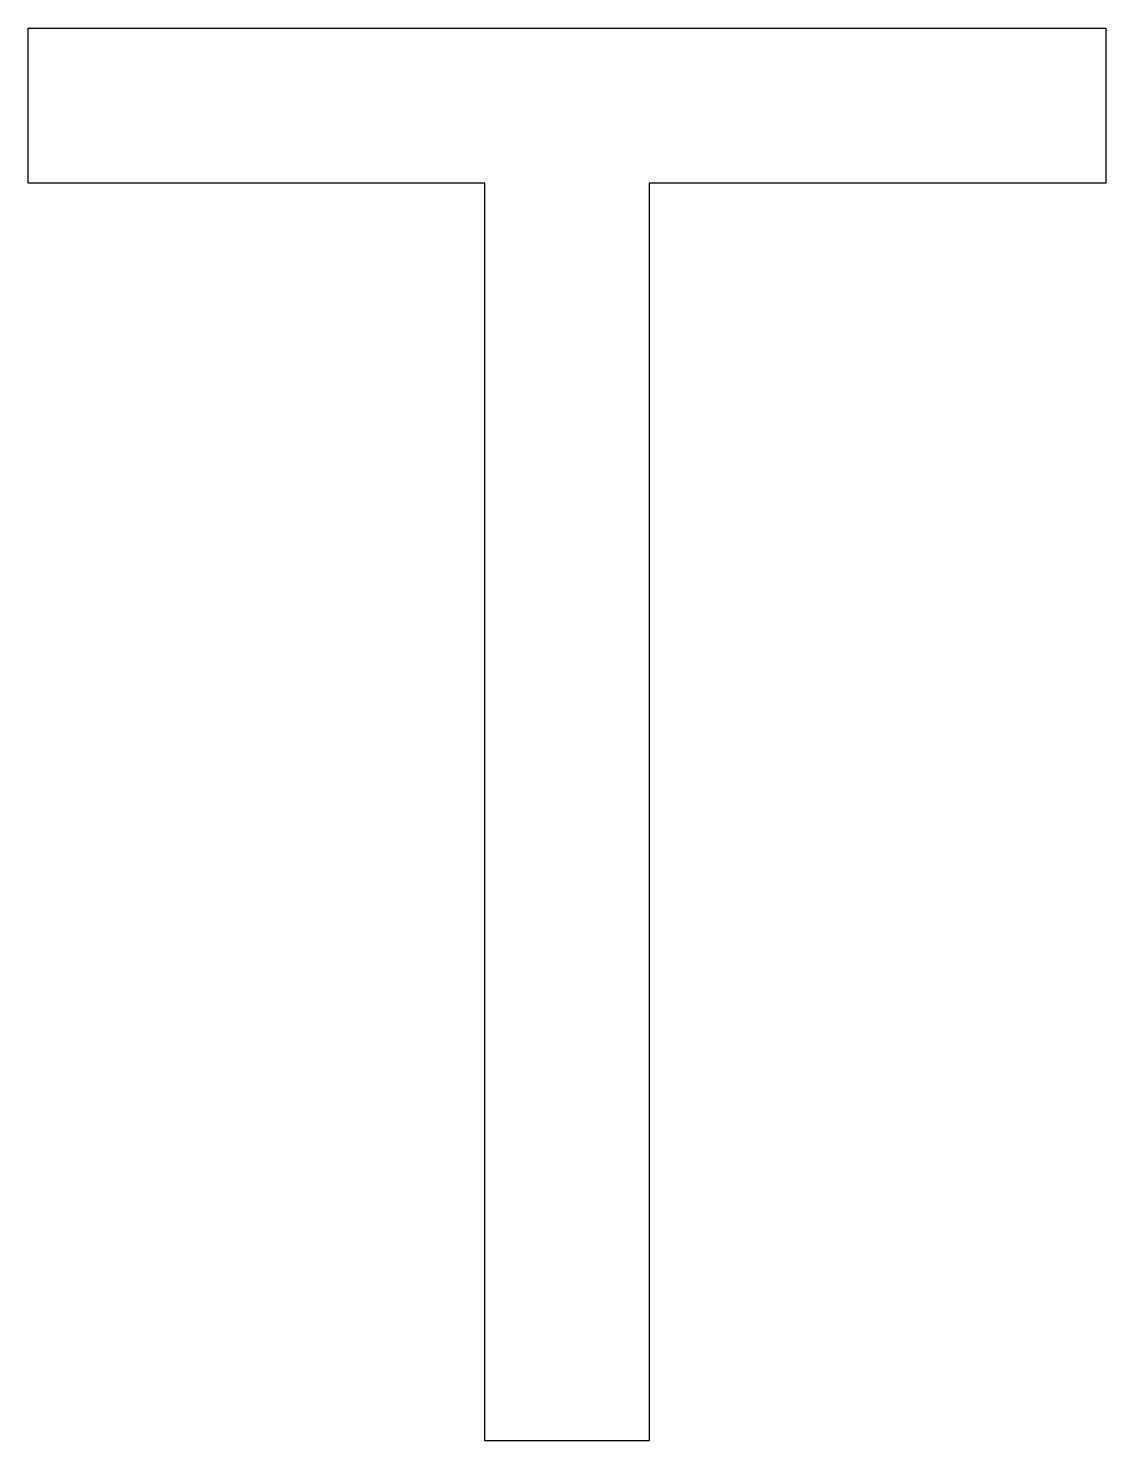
# Model space of a CAD drawing. Extents: x 0.5 to 8.2, y 0 to 10.1.
import ezdxf

# ---------------------------------------------------------------- set-up
doc = ezdxf.new("R2010")
doc.units = 0
doc.layers.get('0').update_dxf_attribs({"linetype": 'CONTINUOUS'})

msp = doc.modelspace()

# ---------------------------------------------------------------- linework, layer by layer
at = {"color": 0}
for p, q in [((0.486111, 9.02778), (0.486111, 10.1389)), ((0.486111, 10.1389), (8.22222, 10.1389)), ((8.22222, 10.1389), (8.22222, 9.02778)), ((3.76389, 9.02778), (0.486111, 9.02778)), ((3.76389, 0), (3.76389, 9.02778)), ((8.22222, 9.02778), (4.94444, 9.02778)), ((4.94444, 9.02778), (4.94444, 0)), ((4.94444, 0), (3.76389, 0))]:
    msp.add_line(p, q, dxfattribs=at)

doc.saveas('drawing.dxf')
